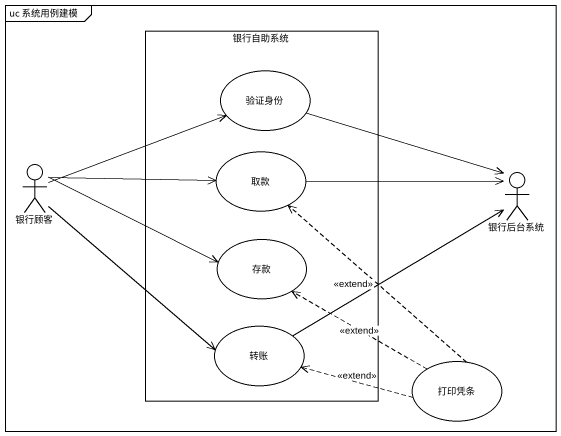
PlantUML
@startuml
mainframe uc 系统用例建模
rectangle 银行自助系统 {
  usecase 验证身份
  usecase 取款
  usecase 存款
  usecase 转账
}
actor 银行顾客
actor 银行后台系统
usecase 打印凭条
验证身份 -right-> 银行后台系统
取款 -right-> 银行后台系统
银行顾客 -right-> 验证身份
银行顾客 -right-> 取款
银行顾客 -right-> 存款
银行顾客 --> 转账
转账 -right-> 银行后台系统
打印凭条 .up.> 取款 : <<extend>>
打印凭条 .up.> 存款 : <<extend>>
打印凭条 .left.> 转账 : <<extend>>
@enduml
